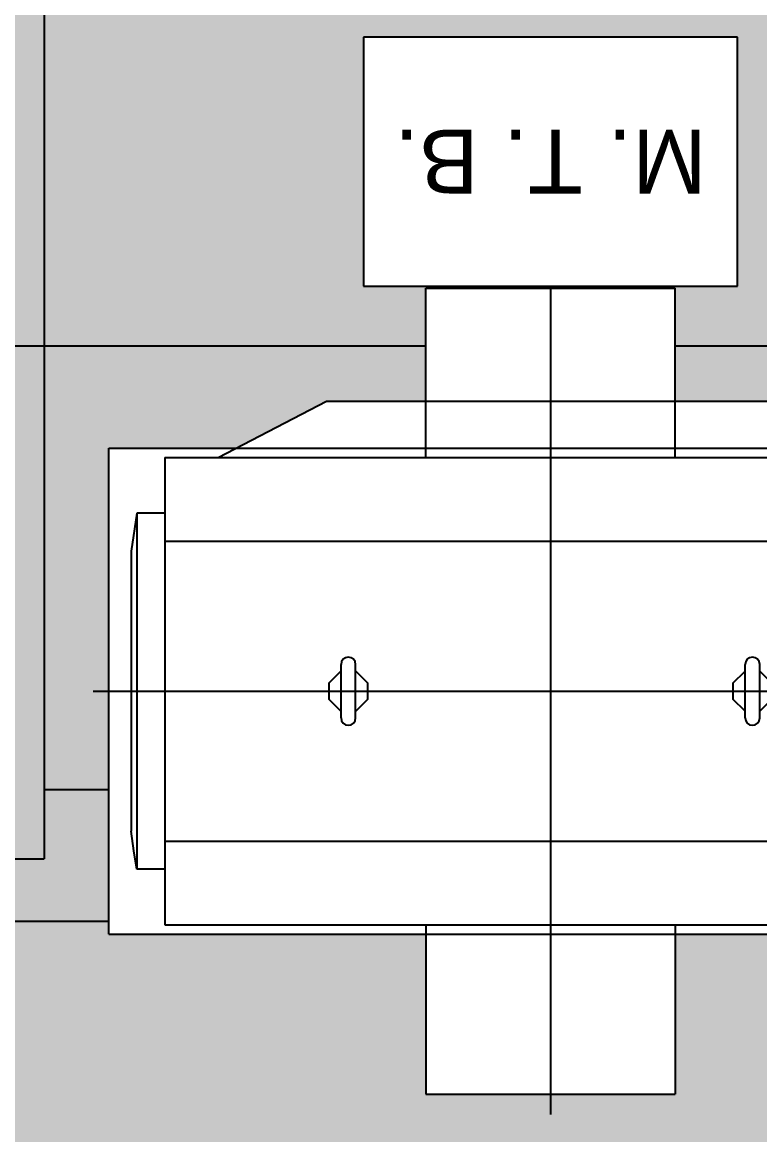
# Model space of a CAD drawing. Extents: x -18489 to 27370, y -8745 to 11880.
# Drawn here: x -17004.9 to -16884.8, y 1516.9 to 1698.2 of the extents above; entities that cross this region are included whole.
import ezdxf

# ---------------------------------------------------------------- set-up
doc = ezdxf.new("R2010")
doc.units = 0
doc.header["$LTSCALE"] = 100
for name, color, linetype in [('188K-SM-03-F10-MECH-EQ-Y2257103$0$0 Xref', 8, 'Continuous'), ('188K-SM-03-F10-MECH-EQ-Y2257103$0$M-EQU-FOUNDATION', 8, 'Continuous'), ('188K-SM-03-F10-MECH-EQ-Y2257103$0$Micron CUP L10 HVAC EQU$0$M-MECH-EQU', 136, 'Continuous'), ('188K-SM-03-F10-MECH-EQ-Y2257103$0$Micron CUP L10 HVAC EQU$0$M-PHASE1 AREA', 252, 'Continuous')]:
    doc.layers.add(name, color=color, linetype=linetype)
doc.styles.add('188K-SM-03-F10-MECH-EQ-Y2257103$0$Micron CUP L10 HVAC EQU$0$Standard', font='arial.ttf')
pattern_1 = [(50, (4473.52, 709.2), (54.6554, -4.78173), [5.715, -62.865]), (355, (4473.52, 709.2), (-10.57303, 57.31705), [4.572, -50.29218]), (100.45144, (4478.076, 708.8), (44.08237, 52.53533), [4.857, -53.42707]), (46.1842, (4473.52, 724.44), (81.32371, -12.6127), [8.5725, -94.2975]), (96.63556, (4480.3, 723.39), (71.22124, 74.22784), [7.2855, -80.14068]), (351.18415, (4473.52, 724.44), (71.22124, 74.22784), [6.858, -75.43792]), (21, (4481.14, 720.63), (45.48432, -30.67956), [5.715, -62.865]), (326, (4481.14, 720.63), (18.54061, 55.25639), [4.572, -50.292]), (71.45144, (4484.93, 718.07), (64.02493, 24.57683), [4.857, -53.42698]), (37.5, (4473.521, 709.2), (0.926581, 25.366512), [0, -49.6824, 0, -51.054, 0, -50.4825]), (7.5, (4473.52, 709.2), (20.0459, 30.054172), [0, -29.1084, 0, -48.5394, 0, -19.2405]), (327.5, (4456.529, 709.2), (40.677179, -1.718623), [0, -19.05, 0, -59.436, 0, -78.867]), (317.5, (4448.91, 709.2), (44.438754, 7.62795), [0, -24.765, 0, -39.4716, 0, -56.007])]

# ---------------------------------------------------------------- blocks, each defined once
blk = doc.blocks.new('188K-SM-03-F10-MECH-EQ-Y2257103$0$Micron CUP L10 HVAC EQU$0$A$C0c53ceb0')
at = {"layer": '188K-SM-03-F10-MECH-EQ-Y2257103$0$Micron CUP L10 HVAC EQU$0$M-PHASE1 AREA'}
for p, q in [((-8581.63321, 8115.48251), (-8581.63321, 6444.24307)), ((-3683.5878, 7279.86279), (-8809.19869, 7279.86279)), ((-8030.31399, 7123.42271), (-7780.57708, 7123.42271)), ((-8030.31399, 7123.42271), (-8030.31399, 6564.68856)), ((-8030.31399, 7121.31248), (-7780.57708, 7121.31248)), ((-7780.57708, 7123.42271), (-7780.57708, 6564.68856)), ((-8030.31399, 6564.68856), (-7780.57708, 6564.68856)), ((-8581.63321, 6557.0742), (-6989.57635, 6557.0742)), ((-8682.32714, 6444.24307), (-8581.63321, 6444.24307)), ((-8641.7319, 6342.65009), (-7024.57348, 6342.65009))]:
    blk.add_line(p, q, dxfattribs=at)
blk.add_wipeout([(-7038.0419, 6321.3214), (-7554.40914, 6321.3214), (-7554.40914, 6060.60035), (-7960.39812, 6060.60035), (-7960.39812, 6321.3214), (-8476.76535, 6321.3214), (-8476.76535, 7113.5074), (-8268.57132, 7113.5074), (-8122.15935, 7190.01095), (-7960.39812, 7190.01095), (-7960.39812, 7374.22845), (-7554.40914, 7374.22845), (-7554.40914, 7190.01095), (-7413.8726, 7190.01095), (-7392.6479, 7190.01095), (-7246.23594, 7113.5074), (-7038.0419, 7113.5074), (-7038.0419, 6970.30655), (-7021.29485, 6964.69016), (-7021.29485, 7034.59329), (-6989.57697, 7034.59329), (-6989.57697, 6400.23551), (-7021.29485, 6400.23551), (-7021.29485, 6470.13864), (-7038.0419, 6464.52225)]).dxf.layer = '188K-SM-03-F10-MECH-EQ-Y2257103$0$Micron CUP L10 HVAC EQU$0$M-PHASE1 AREA'
for p, q in [((-7757.40363, 7407.08818), (-7757.40363, 6027.74062)), ((-7960.39812, 7098.02907), (-7960.39812, 7374.22845)), ((-7960.39812, 7374.22845), (-7554.40914, 7374.22845)), ((-7830.35477, 7377.40024), (-7684.45248, 7377.40024)), ((-7830.35477, 7374.22845), (-7830.35477, 7377.40024)), ((-7820.8394, 7374.22845), (-7820.8394, 7377.40024)), ((-7693.96785, 7374.22845), (-7693.96785, 7377.40024)), ((-7684.45248, 7374.22845), (-7684.45248, 7377.40024)), ((-7554.40914, 7098.02907), (-7554.40914, 7374.22845)), ((-8298.19364, 7098.02907), (-8122.15935, 7190.01095)), ((-8122.15935, 7190.01095), (-7960.39812, 7190.01095)), ((-7960.39812, 7190.01095), (-7554.40914, 7190.01095)), ((-7554.40914, 7190.01095), (-7392.6479, 7190.01095)), ((-8476.76535, 6321.3214), (-8476.76535, 7113.5074)), ((-8476.76535, 7113.5074), (-7038.0419, 7113.5074)), ((-8385.41783, 7098.02907), (-8385.41783, 6336.79973)), ((-8385.41783, 7098.02907), (-7129.38942, 7098.02907)), ((-8431.09159, 7007.63309), (-8440.22634, 6945.7832)), ((-8431.09159, 7007.63309), (-8431.09159, 6427.19571)), ((-8385.41783, 7007.63309), (-8431.09159, 7007.63309)), ((-8385.41783, 6961.64215), (-7129.38942, 6961.64215)), ((-8440.22634, 6945.7832), (-8440.22634, 6489.0456)), ((-8098.37093, 6673.8023), (-8098.37093, 6761.0265)), ((-8074.58252, 6673.8023), (-8074.58252, 6761.0265)), ((-7440.22473, 6673.8023), (-7440.22473, 6761.0265)), ((-7416.43632, 6673.8023), (-7416.43632, 6761.0265)), ((-8502.13966, 6717.4144), (-6856.36183, 6717.4144)), ((-8074.58252, 6685.69651), (-8073.33875, 6685.69651)), ((-7416.43632, 6685.69651), (-7415.19255, 6685.69651)), ((-8435.56808, 6457.50533), (-8440.22634, 6489.0456)), ((-8385.41783, 6473.18665), (-7129.38942, 6473.18665)), ((-8431.09157, 6427.19571), (-8435.56808, 6457.50533)), ((-8385.41783, 6427.19571), (-8431.09159, 6427.19571)), ((-8385.41783, 6336.79973), (-7129.38942, 6336.79973)), ((-7960.39812, 6336.79973), (-7960.39812, 6060.60035)), ((-7554.40914, 6336.79973), (-7554.40914, 6060.60035)), ((-8476.76535, 6321.3214), (-7038.0419, 6321.3214)), ((-7960.39812, 6060.60035), (-7554.40914, 6060.60035))]:
    blk.add_line(p, q, dxfattribs=at)
at = {"layer": '188K-SM-03-F10-MECH-EQ-Y2257103$0$Micron CUP L10 HVAC EQU$0$M-PHASE1 AREA', "flags": 128}
for points in [[(-8098.37093, 6749.13229), (-8099.61471, 6749.13229), (-8118.19462, 6730.55238), (-8118.19462, 6704.27642), (-8099.61471, 6685.69651), (-8098.37093, 6685.69651)], [(-8073.33875, 6685.69651), (-8054.75884, 6704.27642), (-8054.75884, 6730.55238), (-8073.33875, 6749.13229), (-8074.58252, 6749.13229)], [(-7440.22473, 6749.13229), (-7441.46851, 6749.13229), (-7460.04842, 6730.55238), (-7460.04842, 6704.27642), (-7441.46851, 6685.69651), (-7440.22473, 6685.69651)], [(-7415.19255, 6685.69651), (-7396.61264, 6704.27642), (-7396.61264, 6730.55238), (-7415.19255, 6749.13229), (-7416.43632, 6749.13229)]]:
    blk.add_lwpolyline(points, dxfattribs=at)
at = {"layer": '188K-SM-03-F10-MECH-EQ-Y2257103$0$Micron CUP L10 HVAC EQU$0$M-PHASE1 AREA'}
for centre, start, end in [((-8086.47673, 6761.0265), 0, 180), ((-7428.33053, 6761.0265), 0, 180), ((-8086.47673, 6673.8023), 180, 0), ((-7428.33053, 6673.8023), 180, 0)]:
    blk.add_arc(centre, 11.89421, start, end, dxfattribs=at)
blk.add_wipeout([(-7452.91189, 7783.38922), (-8061.89536, 7783.38922), (-8061.89536, 7377.40024), (-7452.91189, 7377.40024)]).dxf.layer = '188K-SM-03-F10-MECH-EQ-Y2257103$0$Micron CUP L10 HVAC EQU$0$M-PHASE1 AREA'
for p, q in [((-7452.91189, 7783.38922), (-8061.89536, 7783.38922)), ((-8061.89536, 7783.38922), (-8061.89536, 7377.40024)), ((-7452.91189, 7377.40024), (-7452.91189, 7783.38922)), ((-8061.89536, 7377.40024), (-7452.91189, 7377.40024))]:
    blk.add_line(p, q, dxfattribs=at)
at = {"layer": '188K-SM-03-F10-MECH-EQ-Y2257103$0$Micron CUP L10 HVAC EQU$0$M-PHASE1 AREA', "insert": (-7757.40363, 7580.39473), "char_height": 104.034676, "attachment_point": 5, "rotation": 180, "style": '188K-SM-03-F10-MECH-EQ-Y2257103$0$Micron CUP L10 HVAC EQU$0$Standard'}
blk.add_mtext('M. T. B.', dxfattribs=at)
blk = doc.blocks.new('188K-SM-03-F10-MECH-EQ-Y2257103$0$Micron CUP L10 HVAC EQU')
at = {"layer": '188K-SM-03-F10-MECH-EQ-Y2257103$0$Micron CUP L10 HVAC EQU$0$M-MECH-EQU'}
blk.add_blockref('188K-SM-03-F10-MECH-EQ-Y2257103$0$Micron CUP L10 HVAC EQU$0$A$C0c53ceb0', (-206166.7, 2082.2), dxfattribs=at)
blk = doc.blocks.new('188K-SM-03-F10-MECH-EQ-Y2257103')
at = {"layer": '188K-SM-03-F10-MECH-EQ-Y2257103$0$M-EQU-FOUNDATION'}
h = blk.add_hatch(dxfattribs=at)
h.set_pattern_fill('AR-CONC', color=256, scale=0.3)
h.set_pattern_definition(pattern_1)
h.paths.add_polyline_path([(-17043.15, 4192.46), (-16393.15, 4192.46), (-16393.15, 1372.46), (-17043.15, 1372.46)], flags=16)
h.paths.add_polyline_path([(-17048.15, 4197.46), (-16388.15, 4197.46), (-16388.15, 1367.46), (-17048.15, 1367.46)])
h = blk.add_hatch(dxfattribs=at)
h.set_pattern_fill('AR-CONC', color=256, scale=0.3)
h.set_pattern_definition(pattern_1)
h.paths.add_polyline_path([(-17033.15, 4182.46), (-16403.15, 4182.46), (-16403.15, 1382.46), (-17033.15, 1382.46)])
at = {"layer": '188K-SM-03-F10-MECH-EQ-Y2257103$0$0 Xref', "xscale": 0.1, "yscale": 0.1, "zscale": 0.1}
blk.add_blockref('188K-SM-03-F10-MECH-EQ-Y2257103$0$Micron CUP L10 HVAC EQU', (4473.52, 709.2), dxfattribs=at)

msp = doc.modelspace()

# ---------------------------------------------------------------- block references
msp.add_blockref('188K-SM-03-F10-MECH-EQ-Y2257103', (0, 0))

doc.saveas('drawing.dxf')
